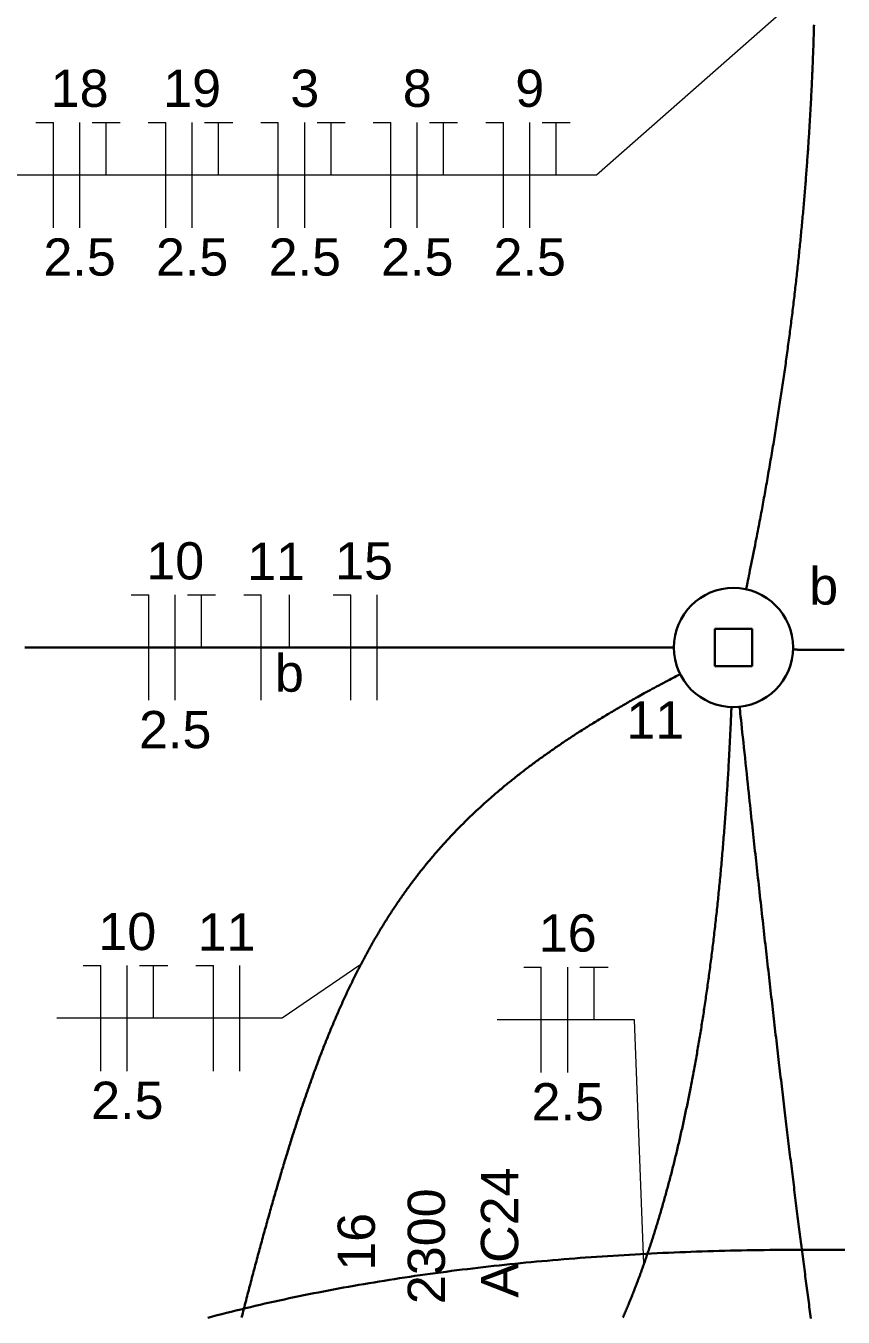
# Model space of a CAD drawing. Header units: millimetres. Extents: x 0 to 55.3, y 20.8 to 61.4.
# Drawn here: x 4.881 to 6.818, y 35.638 to 38.699 of the extents above; entities that cross this region are included whole.
import ezdxf

# ---------------------------------------------------------------- set-up
doc = ezdxf.new("R2010")
doc.units = ezdxf.units.MM
for name, color, linetype, lineweight in [('EL-Condutos', 4, 'Continuous', 30), ('EL-Fios', 2, 'Continuous', 20), ('EL-Textos_fios', 2, 'Continuous', 20), ('EL-Textos_pontos', 2, 'Continuous', 30), ('P-SIMBOL', 3, 'Continuous', 30), ('TE-Condutos', 3, 'Continuous', 30)]:
    doc.layers.add(name, color=color, linetype=linetype, lineweight=lineweight)
doc.styles.add('Arial', font='Arial')

msp = doc.modelspace()

# ---------------------------------------------------------------- linework, layer by layer
at = {"layer": 'EL-Condutos', "linetype": 'Continuous', "flags": 128}
for points in [[(6.587725, 37.363841), (6.587822, 37.364315), (6.588105, 37.365698), (6.588562, 37.367928), (6.589178, 37.370942), (6.589942, 37.37468), (6.59084, 37.37908), (6.59186, 37.38408), (6.592988, 37.389618), (6.594213, 37.395634), (6.59552, 37.402064), (6.596897, 37.408849), (6.598332, 37.415926), (6.59981, 37.423234), (6.601321, 37.43071), (6.60285, 37.438294), (6.604384, 37.445924), (6.605912, 37.453538), (6.607419, 37.461074), (6.608893, 37.468472), (6.610322, 37.475668), (6.611661, 37.482446), (6.612948, 37.48899), (6.614186, 37.495317), (6.615377, 37.501442), (6.616527, 37.507381), (6.617637, 37.51315), (6.618711, 37.518766), (6.619753, 37.524243), (6.620765, 37.529599), (6.621751, 37.534848), (6.622715, 37.540006), (6.623659, 37.54509), (6.624588, 37.550116), (6.625503, 37.555098), (6.626409, 37.560054), (6.62731, 37.564999), (6.628207, 37.569949), (6.629105, 37.574919), (6.630006, 37.579927), (6.630915, 37.584987), (6.631811, 37.589986), (6.632717, 37.595047), (6.63363, 37.600165), (6.634551, 37.605335), (6.635478, 37.610554), (6.636411, 37.615818), (6.637349, 37.621123), (6.63829, 37.626464), (6.639235, 37.631837), (6.640182, 37.637239), (6.64113, 37.642664), (6.642079, 37.64811), (6.643027, 37.653572), (6.643974, 37.659045), (6.644919, 37.664526), (6.645861, 37.670011), (6.646799, 37.675496), (6.647732, 37.680976), (6.64866, 37.686447), (6.649581, 37.691905), (6.650474, 37.697219), (6.65136, 37.702518), (6.652239, 37.707803), (6.653112, 37.713075), (6.653979, 37.718335), (6.65484, 37.723585), (6.655695, 37.728824), (6.656545, 37.734055), (6.65739, 37.739279), (6.65823, 37.744495), (6.659064, 37.749706), (6.659895, 37.754913), (6.660721, 37.760117), (6.661542, 37.765318), (6.66236, 37.770517), (6.663174, 37.775717), (6.663984, 37.780917), (6.664792, 37.78612), (6.665596, 37.791325), (6.666397, 37.796534), (6.667177, 37.801629), (6.667955, 37.806728), (6.66873, 37.811832), (6.669502, 37.81694), (6.670272, 37.822051), (6.671039, 37.827166), (6.671802, 37.832284), (6.672563, 37.837405), (6.673321, 37.842529), (6.674076, 37.847655), (6.674827, 37.852783), (6.675576, 37.857913), (6.676321, 37.863044), (6.677063, 37.868177), (6.677801, 37.87331), (6.678536, 37.878445), (6.679267, 37.883579), (6.679995, 37.888714), (6.680719, 37.893849), (6.681439, 37.898984), (6.68214, 37.904004), (6.682837, 37.909024), (6.683531, 37.914043), (6.684221, 37.919062), (6.684908, 37.924081), (6.685591, 37.929099), (6.68627, 37.934118), (6.686946, 37.939135), (6.687618, 37.944153), (6.688287, 37.949171), (6.688953, 37.954189), (6.689615, 37.959207), (6.690273, 37.964225), (6.690928, 37.969244), (6.691579, 37.974262), (6.692227, 37.979282), (6.692872, 37.984301), (6.693513, 37.989321), (6.694151, 37.994342), (6.694785, 37.999363), (6.695403, 38.004279), (6.696017, 38.009195), (6.696628, 38.014112), (6.697236, 38.01903), (6.697841, 38.023948), (6.698442, 38.028867), (6.69904, 38.033787), (6.699635, 38.038707), (6.700226, 38.043627), (6.700814, 38.048548), (6.701399, 38.05347), (6.70198, 38.058392), (6.702558, 38.063315), (6.703133, 38.068238), (6.703705, 38.073161), (6.704273, 38.078085), (6.704837, 38.083009), (6.705399, 38.087934), (6.705957, 38.092859), (6.706511, 38.097784), (6.707052, 38.102609), (6.707588, 38.107435), (6.708122, 38.112262), (6.708652, 38.117088), (6.709179, 38.121915), (6.709703, 38.126742), (6.710224, 38.13157), (6.710741, 38.136397), (6.711255, 38.141225), (6.711766, 38.146054), (6.712274, 38.150882), (6.712778, 38.155711), (6.713279, 38.160541), (6.713777, 38.16537), (6.714271, 38.1702), (6.714762, 38.17503), (6.71525, 38.179861), (6.715735, 38.184692), (6.716217, 38.189523), (6.716695, 38.194355), (6.717161, 38.199094), (6.717623, 38.203833), (6.718083, 38.208572), (6.718539, 38.213312), (6.718992, 38.218051), (6.719442, 38.222792), (6.719889, 38.227532), (6.720333, 38.232273), (6.720774, 38.237014), (6.721211, 38.241756), (6.721646, 38.246498), (6.722077, 38.25124), (6.722505, 38.255982), (6.72293, 38.260725), (6.723351, 38.265468), (6.72377, 38.270211), (6.724185, 38.274954), (6.724597, 38.279698), (6.725007, 38.284442), (6.725412, 38.289187), (6.725808, 38.293844), (6.7262, 38.298503), (6.726589, 38.303161), (6.726976, 38.307819), (6.727359, 38.312478), (6.727739, 38.317137), (6.728116, 38.321797), (6.72849, 38.326456), (6.728861, 38.331116), (6.729229, 38.335776), (6.729594, 38.340436), (6.729956, 38.345097), (6.730315, 38.349757), (6.73067, 38.354418), (6.731023, 38.35908), (6.731373, 38.363741), (6.731719, 38.368403), (6.732063, 38.373065), (6.732403, 38.377727), (6.732741, 38.382389), (6.73307, 38.386971), (6.733395, 38.391554), (6.733718, 38.396136), (6.734038, 38.400719), (6.734355, 38.405302), (6.734669, 38.409886), (6.73498, 38.414469), (6.735288, 38.419053), (6.735593, 38.423637), (6.735896, 38.428221), (6.736195, 38.432805), (6.736491, 38.43739), (6.736785, 38.441974), (6.737075, 38.446559), (6.737363, 38.451144), (6.737648, 38.45573), (6.737929, 38.460315), (6.738208, 38.464901), (6.738484, 38.469486), (6.738757, 38.474072), (6.739023, 38.478584), (6.739286, 38.483097), (6.739546, 38.487609), (6.739803, 38.492122), (6.740058, 38.496635), (6.740309, 38.501148), (6.740558, 38.505661), (6.740804, 38.510175), (6.741048, 38.514688), (6.741288, 38.519202), (6.741526, 38.523716), (6.74176, 38.52823), (6.741992, 38.532744), (6.742222, 38.537258), (6.742448, 38.541772), (6.742672, 38.546287), (6.742893, 38.550801), (6.743111, 38.555316), (6.743326, 38.559831), (6.743538, 38.564346), (6.743745, 38.568794), (6.743949, 38.573242), (6.74415, 38.57769), (6.744348, 38.582138), (6.744544, 38.586586), (6.744737, 38.591034), (6.744928, 38.595482), (6.745116, 38.599931), (6.745301, 38.60438), (6.745483, 38.608828), (6.745663, 38.613277), (6.74584, 38.617726), (6.746014, 38.622175), (6.746186, 38.626624), (6.746355, 38.631073), (6.746522, 38.635523), (6.746685, 38.639972), (6.746847, 38.644422), (6.747005, 38.648871), (6.747161, 38.653321), (6.747312, 38.65771), (6.747461, 38.662098), (6.747607, 38.666487), (6.74775, 38.670876), (6.747891, 38.675265), (6.748029, 38.679654), (6.748165, 38.684043), (6.748299, 38.688432), (6.748429, 38.692821), (6.748558, 38.69721), (6.748683, 38.7016)], [(6.416251, 37.225499), (6.415743, 37.225499), (6.414262, 37.225499), (6.411874, 37.225499), (6.408647, 37.225499), (6.404645, 37.225499), (6.399937, 37.225499), (6.394587, 37.225499), (6.388662, 37.225499), (6.382229, 37.225499), (6.375353, 37.225499), (6.368102, 37.225499), (6.36054, 37.225499), (6.352736, 37.225499), (6.344754, 37.225499), (6.336661, 37.225499), (6.328524, 37.225499), (6.320408, 37.225499), (6.312381, 37.225499), (6.304507, 37.225499), (6.296855, 37.225499), (6.289907, 37.225499), (6.283196, 37.225499), (6.276707, 37.225499), (6.270424, 37.225499), (6.264329, 37.225499), (6.258407, 37.225499), (6.252641, 37.225499), (6.247016, 37.225499), (6.241515, 37.225499), (6.236122, 37.225499), (6.230821, 37.225499), (6.225596, 37.225499), (6.22043, 37.225499), (6.215307, 37.225499), (6.210212, 37.225499), (6.205127, 37.225499), (6.200037, 37.225499), (6.194926, 37.225499), (6.189776, 37.225499), (6.184574, 37.225499), (6.179616, 37.225499), (6.1746, 37.225499), (6.169531, 37.225499), (6.164411, 37.225499), (6.159245, 37.225499), (6.154036, 37.225499), (6.14879, 37.225499), (6.143509, 37.225499), (6.138197, 37.225499), (6.132859, 37.225499), (6.127499, 37.225499), (6.12212, 37.225499), (6.116727, 37.225499), (6.111323, 37.225499), (6.105913, 37.225499), (6.1005, 37.225499), (6.095088, 37.225499), (6.089681, 37.225499), (6.084284, 37.225499), (6.078899, 37.225499), (6.073841, 37.225499), (6.068796, 37.225499), (6.063765, 37.225499), (6.058746, 37.225499), (6.053738, 37.225499), (6.048741, 37.225499), (6.043753, 37.225499), (6.038774, 37.225499), (6.033802, 37.225499), (6.028836, 37.225499), (6.023876, 37.225499), (6.018921, 37.225499), (6.013969, 37.225499), (6.009019, 37.225499), (6.004072, 37.225499), (5.999125, 37.225499), (5.994177, 37.225499), (5.989229, 37.225499), (5.984278, 37.225499), (5.979324, 37.225499), (5.974644, 37.225499), (5.969961, 37.225499), (5.965274, 37.225499), (5.960585, 37.225499), (5.955893, 37.225499), (5.951198, 37.225499), (5.946501, 37.225499), (5.941802, 37.225499), (5.937101, 37.225499), (5.932399, 37.225499), (5.927695, 37.225499), (5.92299, 37.225499), (5.918284, 37.225499), (5.913577, 37.225499), (5.908871, 37.225499), (5.904164, 37.225499), (5.899457, 37.225499), (5.89475, 37.225499), (5.890044, 37.225499), (5.885338, 37.225499), (5.880888, 37.225499), (5.876439, 37.225499), (5.871991, 37.225499), (5.867543, 37.225499), (5.863097, 37.225499), (5.85865, 37.225499), (5.854205, 37.225499), (5.849759, 37.225499), (5.845315, 37.225499), (5.84087, 37.225499), (5.836426, 37.225499), (5.831983, 37.225499), (5.827539, 37.225499), (5.823096, 37.225499), (5.818652, 37.225499), (5.814209, 37.225499), (5.809766, 37.225499), (5.805323, 37.225499), (5.800879, 37.225499), (5.796436, 37.225499), (5.79222, 37.225499), (5.788005, 37.225499), (5.783789, 37.225499), (5.779573, 37.225499), (5.775357, 37.225499), (5.771141, 37.225499), (5.766925, 37.225499), (5.762708, 37.225499), (5.758492, 37.225499), (5.754275, 37.225499), (5.750059, 37.225499), (5.745842, 37.225499), (5.741625, 37.225499), (5.737408, 37.225499), (5.733191, 37.225499), (5.728974, 37.225499), (5.724757, 37.225499), (5.72054, 37.225499), (5.716324, 37.225499), (5.712107, 37.225499), (5.708093, 37.225499), (5.70408, 37.225499), (5.700067, 37.225499), (5.696053, 37.225499), (5.69204, 37.225499), (5.688027, 37.225499), (5.684014, 37.225499), (5.68, 37.225499), (5.675987, 37.225499), (5.671974, 37.225499), (5.667961, 37.225499), (5.663948, 37.225499), (5.659935, 37.225499), (5.655922, 37.225499), (5.651909, 37.225499), (5.647896, 37.225499), (5.643883, 37.225499), (5.63987, 37.225499), (5.635857, 37.225499), (5.631844, 37.225499), (5.628008, 37.225499), (5.624173, 37.225499), (5.620338, 37.225499), (5.616503, 37.225499), (5.612668, 37.225499), (5.608832, 37.225499), (5.604997, 37.225499), (5.601162, 37.225499), (5.597326, 37.225499), (5.593491, 37.225499), (5.589656, 37.225499), (5.585821, 37.225499), (5.581985, 37.225499), (5.57815, 37.225499), (5.574315, 37.225499), (5.570479, 37.225499), (5.566644, 37.225499), (5.562809, 37.225499), (5.558974, 37.225499), (5.555138, 37.225499), (5.551455, 37.225499), (5.547773, 37.225499), (5.54409, 37.225499), (5.540407, 37.225499), (5.536724, 37.225499), (5.533041, 37.225499), (5.529359, 37.225499), (5.525676, 37.225499), (5.521993, 37.225499), (5.51831, 37.225499), (5.514627, 37.225499), (5.510945, 37.225499), (5.507262, 37.225499), (5.503579, 37.225499), (5.499896, 37.225499), (5.496213, 37.225499), (5.492531, 37.225499), (5.488848, 37.225499), (5.485165, 37.225499), (5.481482, 37.225499), (5.477926, 37.225499), (5.474371, 37.225499), (5.470815, 37.225499), (5.467259, 37.225499), (5.463703, 37.225499), (5.460148, 37.225499), (5.456592, 37.225499), (5.453036, 37.225499), (5.44948, 37.225499), (5.445925, 37.225499), (5.442369, 37.225499), (5.438813, 37.225499), (5.435257, 37.225499), (5.431702, 37.225499), (5.428146, 37.225499), (5.42459, 37.225499), (5.421034, 37.225499), (5.417479, 37.225499), (5.413923, 37.225499), (5.410367, 37.225499), (5.406913, 37.225499), (5.403459, 37.225499), (5.400005, 37.225499), (5.396551, 37.225499), (5.393097, 37.225499), (5.389643, 37.225499), (5.386189, 37.225499), (5.382734, 37.225499), (5.37928, 37.225499), (5.375826, 37.225499), (5.372372, 37.225499), (5.368918, 37.225499), (5.365464, 37.225499), (5.36201, 37.225499), (5.358556, 37.225499), (5.355102, 37.225499), (5.351648, 37.225499), (5.348193, 37.225499), (5.344739, 37.225499), (5.341285, 37.225499), (5.337907, 37.225499), (5.33453, 37.225499), (5.331152, 37.225499), (5.327774, 37.225499), (5.324396, 37.225499), (5.321018, 37.225499), (5.31764, 37.225499), (5.314262, 37.225499), (5.310885, 37.225499), (5.307507, 37.225499), (5.304129, 37.225499), (5.300751, 37.225499), (5.297373, 37.225499), (5.293995, 37.225499), (5.290617, 37.225499), (5.28724, 37.225499), (5.283862, 37.225499), (5.280484, 37.225499), (5.277106, 37.225499), (5.273728, 37.225499), (5.270401, 37.225499), (5.267074, 37.225499), (5.263747, 37.225499), (5.26042, 37.225499), (5.257093, 37.225499), (5.253766, 37.225499), (5.250439, 37.225499), (5.247112, 37.225499), (5.243785, 37.225499), (5.240458, 37.225499), (5.237131, 37.225499), (5.233804, 37.225499), (5.230477, 37.225499), (5.22715, 37.225499), (5.223823, 37.225499), (5.220495, 37.225499), (5.217168, 37.225499), (5.213841, 37.225499), (5.210514, 37.225499), (5.207187, 37.225499), (5.203886, 37.225499), (5.200584, 37.225499), (5.197282, 37.225499), (5.193981, 37.225499), (5.190679, 37.225499), (5.187378, 37.225499), (5.184076, 37.225499), (5.180774, 37.225499), (5.177473, 37.225499), (5.174171, 37.225499), (5.17087, 37.225499), (5.167568, 37.225499), (5.164266, 37.225499), (5.160965, 37.225499), (5.157663, 37.225499), (5.154361, 37.225499), (5.15106, 37.225499), (5.147758, 37.225499), (5.144457, 37.225499), (5.141155, 37.225499), (5.137853, 37.225499), (5.134552, 37.225499), (5.13125, 37.225499), (5.127948, 37.225499), (5.124647, 37.225499), (5.121345, 37.225499), (5.118044, 37.225499), (5.114742, 37.225499), (5.11144, 37.225499), (5.108139, 37.225499), (5.104837, 37.225499), (5.101535, 37.225499), (5.098234, 37.225499), (5.094932, 37.225499), (5.091631, 37.225499), (5.088329, 37.225499), (5.085027, 37.225499), (5.081726, 37.225499), (5.078424, 37.225499), (5.075123, 37.225499), (5.071796, 37.225499), (5.068469, 37.225499), (5.065141, 37.225499), (5.061814, 37.225499), (5.058487, 37.225499), (5.05516, 37.225499), (5.051833, 37.225499), (5.048506, 37.225499), (5.045179, 37.225499), (5.041852, 37.225499), (5.038525, 37.225499), (5.035198, 37.225499), (5.031871, 37.225499), (5.028544, 37.225499), (5.025217, 37.225499), (5.02189, 37.225499), (5.018563, 37.225499), (5.015236, 37.225499), (5.011909, 37.225499), (5.008582, 37.225499), (5.005204, 37.225499), (5.001826, 37.225499), (4.998449, 37.225499), (4.995071, 37.225499), (4.991693, 37.225499), (4.988315, 37.225499), (4.984937, 37.225499), (4.981559, 37.225499), (4.978181, 37.225499), (4.974804, 37.225499), (4.971426, 37.225499), (4.968048, 37.225499), (4.96467, 37.225499), (4.961292, 37.225499), (4.957914, 37.225499), (4.954537, 37.225499), (4.951159, 37.225499), (4.947781, 37.225499), (4.944403, 37.225499), (4.941025, 37.225499), (4.937571, 37.225499), (4.934117, 37.225499), (4.930663, 37.225499), (4.927209, 37.225499), (4.923755, 37.225499), (4.920301, 37.225499), (4.916847, 37.225499), (4.913393, 37.225499), (4.909939, 37.225499), (4.906484, 37.225499), (4.90303, 37.225499), (4.899576, 37.225499), (4.896122, 37.225499), (4.892668, 37.225499), (4.889214, 37.225499), (4.88576, 37.225499), (4.882306, 37.225499), (4.878852, 37.225499)], [(6.820417, 37.220136), (6.817667, 37.220096), (6.814946, 37.220057), (6.812244, 37.220021), (6.809553, 37.219986), (6.806865, 37.219955), (6.80417, 37.219926), (6.80146, 37.219899), (6.798726, 37.219876), (6.795961, 37.219856), (6.793154, 37.219839), (6.790298, 37.219825), (6.787384, 37.219815), (6.784402, 37.219809), (6.781345, 37.219807), (6.778204, 37.219808), (6.774971, 37.219814), (6.771635, 37.219824), (6.76819, 37.219839), (6.764625, 37.219858), (6.760934, 37.219882), (6.756986, 37.219912), (6.752928, 37.219947), (6.748792, 37.219985), (6.744613, 37.220027), (6.740425, 37.220072), (6.736261, 37.220118), (6.732155, 37.220166), (6.728142, 37.220214), (6.724255, 37.220262), (6.720528, 37.22031), (6.716995, 37.220356), (6.71369, 37.2204), (6.710646, 37.220441), (6.707899, 37.220479), (6.705481, 37.220513), (6.703427, 37.220543), (6.70177, 37.220567), (6.700545, 37.220585), (6.699784, 37.220596), (6.699523, 37.2206)], [(6.432394, 37.162992), (6.432065, 37.162819), (6.431107, 37.162314), (6.429564, 37.161501), (6.427478, 37.160401), (6.424892, 37.159036), (6.421849, 37.157429), (6.418393, 37.155602), (6.414565, 37.153576), (6.410409, 37.151375), (6.405969, 37.149021), (6.401286, 37.146535), (6.396405, 37.14394), (6.391367, 37.141259), (6.386216, 37.138512), (6.380995, 37.135724), (6.375747, 37.132915), (6.370514, 37.130108), (6.365341, 37.127326), (6.360269, 37.124589), (6.355342, 37.121922), (6.350815, 37.119462), (6.346448, 37.117079), (6.34223, 37.114767), (6.33815, 37.11252), (6.334198, 37.110334), (6.330362, 37.108203), (6.326633, 37.10612), (6.323, 37.104081), (6.319451, 37.102079), (6.315977, 37.10011), (6.312566, 37.098168), (6.309208, 37.096246), (6.305893, 37.09434), (6.302609, 37.092444), (6.299347, 37.090553), (6.296095, 37.08866), (6.292842, 37.08676), (6.289579, 37.084848), (6.286294, 37.082918), (6.282976, 37.080964), (6.279773, 37.079074), (6.276533, 37.077158), (6.273259, 37.075219), (6.269955, 37.073257), (6.266622, 37.071274), (6.263264, 37.069271), (6.259882, 37.06725), (6.256481, 37.065211), (6.253062, 37.063157), (6.249629, 37.061088), (6.246183, 37.059006), (6.242728, 37.056913), (6.239266, 37.054809), (6.235801, 37.052696), (6.232334, 37.050575), (6.228868, 37.048448), (6.225407, 37.046316), (6.221953, 37.04418), (6.218508, 37.042042), (6.215075, 37.039903), (6.211804, 37.037856), (6.208547, 37.035809), (6.205301, 37.033762), (6.202067, 37.031714), (6.198845, 37.029665), (6.195633, 37.027614), (6.192431, 37.025561), (6.189238, 37.023506), (6.186054, 37.021448), (6.182878, 37.019387), (6.179709, 37.017323), (6.176547, 37.015254), (6.173391, 37.013182), (6.17024, 37.011104), (6.167095, 37.009022), (6.163953, 37.006934), (6.160816, 37.004841), (6.157681, 37.002741), (6.154548, 37.000635), (6.151417, 36.998522), (6.148412, 36.996486), (6.145409, 36.994444), (6.142407, 36.992395), (6.139406, 36.99034), (6.136407, 36.988278), (6.13341, 36.986209), (6.130416, 36.984135), (6.127423, 36.982053), (6.124434, 36.979966), (6.121447, 36.977872), (6.118463, 36.975773), (6.115483, 36.973667), (6.112506, 36.971555), (6.109532, 36.969437), (6.106562, 36.967313), (6.103597, 36.965183), (6.100636, 36.963047), (6.097679, 36.960906), (6.094727, 36.958758), (6.091779, 36.956605), (6.088943, 36.954525), (6.086111, 36.952439), (6.083284, 36.950347), (6.080462, 36.948251), (6.077644, 36.946148), (6.074831, 36.944041), (6.072023, 36.941928), (6.069219, 36.939809), (6.06642, 36.937685), (6.063626, 36.935555), (6.060836, 36.93342), (6.058052, 36.931279), (6.055271, 36.929132), (6.052496, 36.926979), (6.049725, 36.92482), (6.046959, 36.922656), (6.044197, 36.920485), (6.04144, 36.918309), (6.038688, 36.916126), (6.03594, 36.913938), (6.033283, 36.911811), (6.03063, 36.909679), (6.027981, 36.907542), (6.025337, 36.905398), (6.022697, 36.903249), (6.020062, 36.901093), (6.017431, 36.898932), (6.014806, 36.896765), (6.012185, 36.894593), (6.009568, 36.892414), (6.006957, 36.890229), (6.00435, 36.888039), (6.001748, 36.885843), (5.999152, 36.883641), (5.99656, 36.881432), (5.993973, 36.879218), (5.991392, 36.876998), (5.988815, 36.874772), (5.986244, 36.872541), (5.983678, 36.870303), (5.981183, 36.868116), (5.978693, 36.865924), (5.976208, 36.863727), (5.973728, 36.861523), (5.971253, 36.859314), (5.968784, 36.8571), (5.966319, 36.854879), (5.96386, 36.852653), (5.961406, 36.850421), (5.958958, 36.848183), (5.956515, 36.845939), (5.954077, 36.84369), (5.951644, 36.841434), (5.949217, 36.839173), (5.946796, 36.836907), (5.944379, 36.834634), (5.941969, 36.832355), (5.939564, 36.830071), (5.937164, 36.827781), (5.93477, 36.825485), (5.932428, 36.823227), (5.930091, 36.820965), (5.92776, 36.818696), (5.925435, 36.816422), (5.923115, 36.814142), (5.9208, 36.811857), (5.918491, 36.809565), (5.916188, 36.807269), (5.91389, 36.804966), (5.911598, 36.802658), (5.909312, 36.800345), (5.907031, 36.798025), (5.904756, 36.7957), (5.902487, 36.79337), (5.900223, 36.791033), (5.897966, 36.788692), (5.895714, 36.786344), (5.893469, 36.783991), (5.891229, 36.781632), (5.888995, 36.779268), (5.886795, 36.776928), (5.884601, 36.774582), (5.882413, 36.772231), (5.88023, 36.769875), (5.878054, 36.767513), (5.875884, 36.765145), (5.873719, 36.762772), (5.871561, 36.760394), (5.869408, 36.758011), (5.867261, 36.755622), (5.865121, 36.753227), (5.862986, 36.750827), (5.860858, 36.748422), (5.858736, 36.746012), (5.856619, 36.743596), (5.854509, 36.741174), (5.852405, 36.738748), (5.850307, 36.736316), (5.848216, 36.733879), (5.84613, 36.731436), (5.844062, 36.729002), (5.842, 36.726562), (5.839945, 36.724117), (5.837895, 36.721667), (5.835852, 36.719212), (5.833815, 36.716751), (5.831784, 36.714286), (5.82976, 36.711815), (5.827741, 36.709339), (5.825729, 36.706858), (5.823723, 36.704372), (5.821724, 36.701881), (5.81973, 36.699385), (5.817743, 36.696884), (5.815763, 36.694378), (5.813788, 36.691867), (5.81182, 36.689351), (5.809859, 36.68683), (5.807903, 36.684305), (5.805954, 36.681774), (5.804008, 36.679234), (5.802068, 36.676688), (5.800134, 36.674138), (5.798207, 36.671583), (5.796287, 36.669023), (5.794372, 36.666459), (5.792464, 36.663889), (5.790563, 36.661315), (5.788668, 36.658737), (5.786779, 36.656153), (5.784897, 36.653565), (5.783021, 36.650972), (5.781152, 36.648375), (5.779289, 36.645773), (5.777432, 36.643166), (5.775582, 36.640555), (5.773738, 36.637939), (5.7719, 36.635319), (5.770069, 36.632694), (5.768245, 36.630065), (5.76641, 36.627408), (5.764582, 36.624746), (5.76276, 36.622079), (5.760945, 36.619408), (5.759136, 36.616733), (5.757334, 36.614053), (5.755539, 36.611369), (5.753749, 36.608681), (5.751967, 36.605988), (5.75019, 36.603291), (5.74842, 36.60059), (5.746657, 36.597885), (5.7449, 36.595175), (5.743149, 36.592462), (5.741405, 36.589744), (5.739667, 36.587022), (5.737936, 36.584296), (5.736211, 36.581566), (5.734492, 36.578832), (5.73278, 36.576094), (5.731047, 36.573309), (5.72932, 36.570519), (5.7276, 36.567725), (5.725887, 36.564927), (5.724179, 36.562125), (5.722479, 36.55932), (5.720785, 36.55651), (5.719097, 36.553697), (5.717416, 36.55088), (5.715741, 36.548058), (5.714072, 36.545234), (5.71241, 36.542405), (5.710754, 36.539573), (5.709104, 36.536737), (5.707461, 36.533897), (5.705824, 36.531054), (5.704193, 36.528207), (5.702568, 36.525357), (5.70095, 36.522503), (5.699338, 36.519645), (5.697696, 36.51672), (5.696061, 36.513792), (5.694432, 36.51086), (5.69281, 36.507925), (5.691194, 36.504986), (5.689584, 36.502043), (5.68798, 36.499097), (5.686383, 36.496148), (5.684792, 36.493195), (5.683207, 36.490239), (5.681629, 36.48728), (5.680057, 36.484318), (5.67849, 36.481352), (5.67693, 36.478383), (5.675376, 36.47541), (5.673828, 36.472435), (5.672286, 36.469456), (5.67075, 36.466475), (5.669221, 36.46349), (5.667697, 36.460502), (5.666136, 36.457428), (5.664582, 36.45435), (5.663034, 36.451269), (5.661492, 36.448185), (5.659956, 36.445099), (5.658427, 36.442009), (5.656903, 36.438916), (5.655386, 36.43582), (5.653874, 36.432721), (5.652369, 36.429619), (5.650869, 36.426515), (5.649375, 36.423407), (5.647887, 36.420297), (5.646405, 36.417184), (5.644929, 36.414068), (5.643459, 36.41095), (5.641994, 36.407829), (5.640535, 36.404705), (5.639082, 36.401578), (5.637634, 36.398449), (5.636144, 36.395215), (5.634661, 36.391977), (5.633183, 36.388737), (5.631711, 36.385494), (5.630245, 36.382249), (5.628785, 36.379001), (5.627331, 36.37575), (5.625882, 36.372497), (5.624439, 36.369241), (5.623001, 36.365983), (5.621569, 36.362722), (5.620143, 36.359459), (5.618722, 36.356194), (5.617307, 36.352926), (5.615897, 36.349656), (5.614493, 36.346383), (5.613093, 36.343109), (5.6117, 36.339832), (5.610311, 36.336552), (5.608928, 36.333271), (5.607499, 36.329865), (5.606075, 36.326458), (5.604657, 36.323047), (5.603245, 36.319635), (5.601838, 36.316221), (5.600436, 36.312804), (5.59904, 36.309385), (5.597649, 36.305964), (5.596263, 36.30254), (5.594883, 36.299115), (5.593507, 36.295688), (5.592137, 36.292258), (5.590772, 36.288826), (5.589412, 36.285393), (5.588057, 36.281957), (5.586707, 36.27852), (5.585362, 36.27508), (5.584022, 36.271639), (5.582687, 36.268196), (5.581356, 36.264751), (5.579977, 36.261164), (5.578603, 36.257576), (5.577234, 36.253985), (5.57587, 36.250393), (5.574511, 36.246798), (5.573157, 36.243202), (5.571808, 36.239604), (5.570464, 36.236005), (5.569124, 36.232403), (5.56779, 36.2288), (5.56646, 36.225194), (5.565135, 36.221588), (5.563814, 36.217979), (5.562499, 36.214369), (5.561187, 36.210757), (5.55988, 36.207143), (5.558578, 36.203528), (5.55728, 36.199911), (5.555987, 36.196293), (5.554698, 36.192673), (5.553358, 36.188895), (5.552022, 36.185115), (5.550691, 36.181334), (5.549365, 36.177551), (5.548043, 36.173766), (5.546726, 36.16998), (5.545413, 36.166193), (5.544104, 36.162404), (5.5428, 36.158613), (5.5415, 36.154821), (5.540205, 36.151027), (5.538913, 36.147232), (5.537626, 36.143436), (5.536343, 36.139638), (5.535064, 36.135839), (5.53379, 36.132038), (5.532519, 36.128236), (5.531252, 36.124433), (5.529989, 36.120628), (5.52873, 36.116822), (5.527418, 36.112842), (5.52611, 36.108861), (5.524806, 36.104878), (5.523506, 36.100894), (5.522211, 36.096909), (5.520919, 36.092922), (5.519631, 36.088934), (5.518347, 36.084945), (5.517067, 36.080955), (5.515791, 36.076963), (5.514519, 36.07297), (5.51325, 36.068976), (5.511985, 36.064981), (5.510724, 36.060984), (5.509466, 36.056987), (5.508212, 36.052988), (5.506962, 36.048988), (5.505715, 36.044987), (5.504471, 36.040985), (5.503231, 36.036982), (5.501936, 36.03279), (5.500644, 36.028596), (5.499357, 36.024402), (5.498072, 36.020206), (5.496792, 36.016009), (5.495515, 36.011811), (5.494241, 36.007612), (5.492971, 36.003412), (5.491704, 35.999211), (5.49044, 35.995009), (5.48918, 35.990806), (5.487923, 35.986602), (5.486669, 35.982397), (5.485418, 35.978191), (5.484171, 35.973985), (5.482926, 35.969777), (5.481685, 35.965568), (5.480446, 35.961359), (5.479211, 35.957149), (5.477978, 35.952938), (5.476689, 35.948522), (5.475403, 35.944106), (5.474121, 35.939689), (5.472841, 35.935271), (5.471565, 35.930852), (5.470291, 35.926433), (5.46902, 35.922012), (5.467752, 35.917591), (5.466487, 35.913169), (5.465225, 35.908746), (5.463966, 35.904322), (5.462709, 35.899897), (5.461455, 35.895472), (5.460204, 35.891046), (5.458956, 35.886619), (5.457709, 35.882191), (5.456466, 35.877762), (5.455225, 35.873333), (5.453987, 35.868903), (5.45275, 35.864472), (5.451456, 35.859823), (5.450165, 35.855173), (5.448876, 35.850522), (5.447589, 35.84587), (5.446305, 35.841218), (5.445024, 35.836565), (5.443745, 35.831912), (5.442468, 35.827258), (5.441194, 35.822603), (5.439922, 35.817948), (5.438652, 35.813292), (5.437385, 35.808635), (5.43612, 35.803979), (5.434857, 35.799321), (5.433597, 35.794664), (5.432338, 35.790006), (5.431082, 35.785347), (5.429828, 35.780688), (5.428576, 35.776029), (5.427325, 35.77137), (5.426015, 35.766479), (5.424708, 35.761587), (5.423402, 35.756695), (5.422098, 35.751803), (5.420797, 35.74691), (5.419497, 35.742016), (5.418199, 35.737122), (5.416903, 35.732227), (5.415609, 35.727332), (5.414317, 35.722435), (5.413026, 35.717538), (5.411738, 35.71264), (5.41045, 35.707741), (5.409165, 35.702841), (5.407881, 35.697939), (5.406598, 35.693037), (5.405317, 35.688134), (5.404037, 35.683229), (5.402758, 35.678323), (5.401481, 35.673415), (5.400142, 35.668261), (5.398803, 35.663105), (5.397466, 35.657948), (5.396131, 35.652791), (5.394797, 35.647633), (5.393465, 35.642474), (5.392134, 35.637316)], [(6.55299, 37.083432), (6.552968, 37.082938), (6.552903, 37.081501), (6.552799, 37.079183), (6.552656, 37.07605), (6.552479, 37.072165), (6.55227, 37.067593), (6.552032, 37.062397), (6.551766, 37.056643), (6.551476, 37.050393), (6.551165, 37.043713), (6.550834, 37.036667), (6.550487, 37.029318), (6.550126, 37.021731), (6.549754, 37.01397), (6.549374, 37.006099), (6.548987, 36.998182), (6.548597, 36.990285), (6.548207, 36.982469), (6.547818, 36.974801), (6.547434, 36.967344), (6.547069, 36.960397), (6.546711, 36.95369), (6.546357, 36.947207), (6.546009, 36.940931), (6.545664, 36.934846), (6.545322, 36.928936), (6.544983, 36.923185), (6.544646, 36.917576), (6.54431, 36.912092), (6.543974, 36.906719), (6.543638, 36.901438), (6.543302, 36.896235), (6.542963, 36.891092), (6.542623, 36.885994), (6.542279, 36.880924), (6.541932, 36.875866), (6.541581, 36.870804), (6.541224, 36.865721), (6.540862, 36.8606), (6.540493, 36.855427), (6.540131, 36.850376), (6.539763, 36.845265), (6.539388, 36.840098), (6.539007, 36.834878), (6.538621, 36.82961), (6.538228, 36.824298), (6.53783, 36.818946), (6.537426, 36.813559), (6.537017, 36.80814), (6.536603, 36.802693), (6.536184, 36.797224), (6.53576, 36.791735), (6.535331, 36.786231), (6.534898, 36.780716), (6.53446, 36.775194), (6.534018, 36.76967), (6.533571, 36.764148), (6.533121, 36.758631), (6.532667, 36.753124), (6.532209, 36.74763), (6.531765, 36.742354), (6.531317, 36.737093), (6.530866, 36.731847), (6.530412, 36.726615), (6.529954, 36.721395), (6.529492, 36.716187), (6.529027, 36.710989), (6.528558, 36.705801), (6.528086, 36.700621), (6.527609, 36.695449), (6.527129, 36.690283), (6.526645, 36.685123), (6.526157, 36.679966), (6.525665, 36.674813), (6.525168, 36.669662), (6.524668, 36.664512), (6.524163, 36.659363), (6.523654, 36.654212), (6.523141, 36.649059), (6.522623, 36.643904), (6.522121, 36.638936), (6.521614, 36.633965), (6.521103, 36.628991), (6.520588, 36.624014), (6.520069, 36.619034), (6.519545, 36.614052), (6.519018, 36.609067), (6.518486, 36.604081), (6.51795, 36.599093), (6.51741, 36.594104), (6.516866, 36.589114), (6.516317, 36.584122), (6.515764, 36.579131), (6.515207, 36.574139), (6.514646, 36.569147), (6.514081, 36.564156), (6.513511, 36.559165), (6.512937, 36.554174), (6.512359, 36.549185), (6.511777, 36.544198), (6.511212, 36.5394), (6.510644, 36.534605), (6.510071, 36.52981), (6.509495, 36.525017), (6.508915, 36.520226), (6.50833, 36.515435), (6.507742, 36.510646), (6.507149, 36.505858), (6.506552, 36.50107), (6.505951, 36.496284), (6.505346, 36.491499), (6.504737, 36.486714), (6.504123, 36.481931), (6.503506, 36.477148), (6.502884, 36.472365), (6.502258, 36.467584), (6.501627, 36.462802), (6.500992, 36.458022), (6.500353, 36.453241), (6.49971, 36.448462), (6.499087, 36.443867), (6.49846, 36.439272), (6.497829, 36.434677), (6.497195, 36.430083), (6.496555, 36.42549), (6.495912, 36.420897), (6.495265, 36.416304), (6.494613, 36.411711), (6.493958, 36.407119), (6.493298, 36.402528), (6.492634, 36.397937), (6.491965, 36.393347), (6.491293, 36.388757), (6.490616, 36.384167), (6.489935, 36.379579), (6.489249, 36.374991), (6.48856, 36.370403), (6.487866, 36.365817), (6.487167, 36.361231), (6.486464, 36.356645), (6.485785, 36.352241), (6.485101, 36.347838), (6.484414, 36.343435), (6.483722, 36.339033), (6.483027, 36.334632), (6.482327, 36.330232), (6.481623, 36.325832), (6.480914, 36.321433), (6.480202, 36.317034), (6.479485, 36.312636), (6.478764, 36.308239), (6.478039, 36.303843), (6.477309, 36.299448), (6.476576, 36.295053), (6.475837, 36.290659), (6.475095, 36.286265), (6.474348, 36.281873), (6.473597, 36.277481), (6.472841, 36.27309), (6.472081, 36.268699), (6.471347, 36.264486), (6.470609, 36.260273), (6.469867, 36.256061), (6.469121, 36.25185), (6.468371, 36.247639), (6.467616, 36.243429), (6.466857, 36.23922), (6.466094, 36.235012), (6.465327, 36.230804), (6.464555, 36.226597), (6.46378, 36.222391), (6.463, 36.218186), (6.462215, 36.213981), (6.461426, 36.209778), (6.460633, 36.205575), (6.459836, 36.201373), (6.459034, 36.197172), (6.458227, 36.192971), (6.457416, 36.188772), (6.456601, 36.184573), (6.455815, 36.180547), (6.455024, 36.176522), (6.45423, 36.172497), (6.453431, 36.168474), (6.452628, 36.164451), (6.451821, 36.160429), (6.45101, 36.156408), (6.450194, 36.152388), (6.449374, 36.148369), (6.44855, 36.14435), (6.447721, 36.140333), (6.446888, 36.136316), (6.446051, 36.1323), (6.445209, 36.128286), (6.444363, 36.124272), (6.443512, 36.120259), (6.442657, 36.116247), (6.441798, 36.112236), (6.440934, 36.108226), (6.440065, 36.104217), (6.439229, 36.100376), (6.438388, 36.096535), (6.437543, 36.092696), (6.436694, 36.088858), (6.43584, 36.085021), (6.434983, 36.081184), (6.434121, 36.077349), (6.433254, 36.073514), (6.432384, 36.069681), (6.431509, 36.065848), (6.43063, 36.062017), (6.429746, 36.058186), (6.428858, 36.054357), (6.427965, 36.050528), (6.427068, 36.046701), (6.426166, 36.042875), (6.42526, 36.039049), (6.42435, 36.035225), (6.423435, 36.031402), (6.422515, 36.02758), (6.42163, 36.023921), (6.420741, 36.020264), (6.419848, 36.016607), (6.41895, 36.012951), (6.418048, 36.009297), (6.417142, 36.005643), (6.416232, 36.001991), (6.415317, 35.99834), (6.414398, 35.99469), (6.413474, 35.99104), (6.412546, 35.987392), (6.411614, 35.983746), (6.410677, 35.9801), (6.409735, 35.976455), (6.408789, 35.972812), (6.407839, 35.96917), (6.406884, 35.965529), (6.405925, 35.961889), (6.40496, 35.95825), (6.403992, 35.954613), (6.403061, 35.951134), (6.402125, 35.947656), (6.401186, 35.94418), (6.400242, 35.940704), (6.399293, 35.93723), (6.398341, 35.933757), (6.397384, 35.930285), (6.396422, 35.926814), (6.395457, 35.923345), (6.394486, 35.919877), (6.393512, 35.91641), (6.392533, 35.912944), (6.391549, 35.90948), (6.390561, 35.906017), (6.389568, 35.902555), (6.388571, 35.899094), (6.387569, 35.895635), (6.386563, 35.892177), (6.385552, 35.888721), (6.384536, 35.885265), (6.383561, 35.881964), (6.382581, 35.878663), (6.381597, 35.875364), (6.380609, 35.872066), (6.379616, 35.86877), (6.378619, 35.865474), (6.377618, 35.862181), (6.376612, 35.858888), (6.375601, 35.855597), (6.374587, 35.852307), (6.373568, 35.849019), (6.372544, 35.845732), (6.371515, 35.842446), (6.370483, 35.839162), (6.369445, 35.835879), (6.368403, 35.832598), (6.367357, 35.829318), (6.366305, 35.82604), (6.365249, 35.822763), (6.364189, 35.819487), (6.363171, 35.81636), (6.362149, 35.813235), (6.361123, 35.81011), (6.360093, 35.806987), (6.359058, 35.803866), (6.358018, 35.800746), (6.356975, 35.797628), (6.355926, 35.794511), (6.354874, 35.791395), (6.353816, 35.788281), (6.352755, 35.785169), (6.351688, 35.782058), (6.350617, 35.778949), (6.349542, 35.775841), (6.348462, 35.772735), (6.347377, 35.76963), (6.346288, 35.766527), (6.345194, 35.763426), (6.344095, 35.760327), (6.342991, 35.757229), (6.341934, 35.754274), (6.340872, 35.75132), (6.339805, 35.748368), (6.338734, 35.745417), (6.337659, 35.742469), (6.33658, 35.739521), (6.335495, 35.736576), (6.334407, 35.733632), (6.333314, 35.730689), (6.332216, 35.727749), (6.331114, 35.72481), (6.330007, 35.721873), (6.328896, 35.718937), (6.32778, 35.716004), (6.326659, 35.713072), (6.325533, 35.710142), (6.324403, 35.707213), (6.323269, 35.704287), (6.322129, 35.701362), (6.320985, 35.69844), (6.319889, 35.695654), (6.318789, 35.69287), (6.317684, 35.690087), (6.316575, 35.687306), (6.315462, 35.684527), (6.314344, 35.68175), (6.313221, 35.678975), (6.312094, 35.676202), (6.310963, 35.67343), (6.309827, 35.67066), (6.308686, 35.667892), (6.307541, 35.665126), (6.306391, 35.662362), (6.305237, 35.6596), (6.304077, 35.65684), (6.302913, 35.654082), (6.301745, 35.651326), (6.300571, 35.648572), (6.299393, 35.64582), (6.29821, 35.64307), (6.297078, 35.64045), (6.295942, 35.637833)], [(6.572076, 37.087161), (6.572159, 37.086375), (6.5724, 37.084086), (6.572788, 37.080396), (6.573314, 37.075407), (6.573966, 37.069222), (6.574733, 37.061943), (6.575606, 37.053673), (6.576572, 37.044514), (6.577622, 37.034568), (6.578744, 37.023937), (6.579928, 37.012725), (6.581164, 37.001033), (6.58244, 36.988964), (6.583746, 36.97662), (6.585071, 36.964104), (6.586404, 36.951518), (6.587735, 36.938964), (6.589053, 36.926544), (6.590347, 36.914362), (6.591607, 36.902519), (6.592762, 36.891677), (6.593879, 36.881207), (6.594961, 36.871083), (6.59601, 36.861281), (6.597029, 36.851775), (6.598021, 36.842539), (6.598988, 36.833549), (6.599933, 36.824778), (6.600859, 36.816203), (6.601768, 36.807796), (6.602663, 36.799534), (6.603547, 36.791391), (6.604422, 36.783341), (6.605291, 36.775359), (6.606156, 36.767419), (6.607021, 36.759498), (6.607888, 36.751568), (6.608759, 36.743605), (6.609637, 36.735584), (6.610525, 36.727478), (6.611378, 36.719703), (6.612241, 36.711836), (6.613114, 36.703884), (6.613997, 36.695853), (6.614888, 36.687748), (6.615787, 36.679577), (6.616693, 36.671345), (6.617606, 36.663059), (6.618525, 36.654726), (6.61945, 36.64635), (6.620379, 36.637939), (6.621312, 36.629499), (6.622249, 36.621036), (6.623189, 36.612556), (6.62413, 36.604066), (6.625074, 36.595572), (6.626018, 36.58708), (6.626962, 36.578596), (6.627906, 36.570127), (6.628849, 36.561678), (6.62974, 36.553704), (6.630629, 36.545752), (6.631518, 36.537822), (6.632405, 36.529911), (6.633292, 36.522019), (6.634177, 36.514143), (6.635062, 36.506282), (6.635947, 36.498435), (6.636832, 36.490599), (6.637716, 36.482774), (6.638601, 36.474958), (6.639486, 36.467149), (6.640371, 36.459346), (6.641257, 36.451548), (6.642143, 36.443752), (6.643031, 36.435957), (6.64392, 36.428162), (6.64481, 36.420365), (6.645701, 36.412564), (6.646594, 36.404759), (6.647441, 36.397369), (6.648289, 36.389974), (6.649138, 36.382573), (6.649989, 36.375168), (6.650842, 36.367759), (6.651696, 36.360346), (6.652551, 36.352929), (6.653407, 36.345509), (6.654265, 36.338086), (6.655125, 36.330661), (6.655985, 36.323233), (6.656847, 36.315804), (6.65771, 36.308374), (6.658574, 36.300943), (6.659439, 36.293511), (6.660305, 36.286079), (6.661172, 36.278648), (6.66204, 36.271217), (6.66291, 36.263787), (6.66378, 36.256359), (6.664603, 36.249338), (6.665428, 36.242318), (6.666253, 36.2353), (6.667079, 36.228283), (6.667905, 36.221268), (6.668733, 36.214254), (6.669562, 36.20724), (6.670391, 36.200228), (6.671222, 36.193216), (6.672053, 36.186205), (6.672886, 36.179195), (6.673719, 36.172185), (6.674553, 36.165176), (6.675389, 36.158167), (6.676225, 36.151159), (6.677062, 36.144151), (6.677901, 36.137142), (6.678741, 36.130134), (6.679581, 36.123126), (6.680423, 36.116117), (6.681219, 36.109496), (6.682016, 36.102874), (6.682815, 36.096252), (6.683614, 36.08963), (6.684414, 36.083008), (6.685215, 36.076386), (6.686018, 36.069764), (6.686821, 36.063141), (6.687625, 36.056519), (6.688431, 36.049896), (6.689237, 36.043274), (6.690044, 36.036651), (6.690853, 36.030029), (6.691662, 36.023406), (6.692473, 36.016784), (6.693284, 36.010162), (6.694097, 36.00354), (6.694911, 35.996918), (6.695725, 35.990296), (6.696541, 35.983674), (6.697312, 35.977423), (6.698084, 35.971171), (6.698857, 35.964919), (6.699632, 35.958668), (6.700407, 35.952417), (6.701183, 35.946166), (6.70196, 35.939915), (6.702737, 35.933665), (6.703516, 35.927414), (6.704296, 35.921164), (6.705077, 35.914914), (6.705859, 35.908664), (6.706642, 35.902414), (6.707426, 35.896165), (6.708211, 35.889915), (6.708997, 35.883666), (6.709784, 35.877416), (6.710572, 35.871167), (6.711362, 35.864918), (6.712152, 35.858669), (6.712899, 35.852772), (6.713646, 35.846875), (6.714395, 35.840977), (6.715145, 35.83508), (6.715895, 35.829183), (6.716647, 35.823286), (6.717399, 35.817389), (6.718153, 35.811493), (6.718907, 35.805596), (6.719663, 35.799699), (6.720419, 35.793803), (6.721177, 35.787907), (6.721935, 35.782011), (6.722695, 35.776115), (6.723455, 35.770219), (6.724217, 35.764323), (6.724979, 35.758428), (6.725743, 35.752532), (6.726507, 35.746637), (6.727273, 35.740742), (6.727996, 35.73518), (6.72872, 35.729618), (6.729445, 35.724057), (6.730172, 35.718495), (6.730899, 35.712934), (6.731627, 35.707373), (6.732356, 35.701812), (6.733086, 35.696251), (6.733816, 35.69069), (6.734548, 35.685129), (6.735281, 35.679569), (6.736015, 35.674008), (6.73675, 35.668448), (6.737486, 35.662888), (6.738222, 35.657328), (6.73896, 35.651768), (6.739699, 35.646209), (6.740439, 35.640649), (6.74118, 35.63509)]]:
    msp.add_lwpolyline(points, dxfattribs=at)
at = {"layer": 'EL-Fios'}
for p, q in [((4.904532, 38.470149), (4.946197, 38.470149)), ((4.946197, 38.220149), (4.946197, 38.470149)), ((5.008702, 38.220149), (5.008702, 38.470149)), ((5.037852, 38.470149), (5.104552, 38.470149)), ((5.071202, 38.345149), (5.071202, 38.470149)), ((5.171102, 38.470149), (5.212752, 38.470149)), ((5.212752, 38.220149), (5.212752, 38.470149)), ((5.275252, 38.220149), (5.275252, 38.470149)), ((5.304452, 38.470149), (5.371102, 38.470149)), ((5.337752, 38.345149), (5.337752, 38.470149)), ((5.437652, 38.470149), (5.479302, 38.470149)), ((5.479302, 38.220149), (5.479302, 38.470149)), ((5.541802, 38.220149), (5.541802, 38.470149)), ((5.571002, 38.470149), (5.637652, 38.470149)), ((5.604302, 38.345149), (5.604302, 38.470149)), ((5.704202, 38.470149), (5.745902, 38.470149)), ((5.745902, 38.220149), (5.745902, 38.470149)), ((5.808402, 38.220149), (5.808402, 38.470149)), ((5.837552, 38.470149), (5.904202, 38.470149)), ((5.870902, 38.345149), (5.870902, 38.470149)), ((5.970802, 38.470149), (6.012452, 38.470149)), ((6.012452, 38.220149), (6.012452, 38.470149)), ((6.074952, 38.220149), (6.074952, 38.470149)), ((6.104102, 38.470149), (6.170802, 38.470149)), ((6.137452, 38.345149), (6.137452, 38.470149)), ((5.130752, 37.350499), (5.172402, 37.350499)), ((5.172402, 37.100499), (5.172402, 37.350499)), ((5.234902, 37.100499), (5.234902, 37.350499)), ((5.264102, 37.350499), (5.330752, 37.350499)), ((5.297402, 37.225499), (5.297402, 37.350499)), ((5.397302, 37.350499), (5.438952, 37.350499)), ((5.438952, 37.100499), (5.438952, 37.350499)), ((5.505502, 37.225499), (5.505502, 37.350499)), ((5.609452, 37.350499), (5.651152, 37.350499)), ((5.651152, 37.100499), (5.651152, 37.350499)), ((5.713652, 37.100499), (5.713652, 37.350499)), ((5.017202, 36.471749), (5.058852, 36.471749)), ((5.058852, 36.221749), (5.058852, 36.471749)), ((5.121352, 36.221749), (5.121352, 36.471749)), ((5.150552, 36.471749), (5.217202, 36.471749)), ((5.183852, 36.346749), (5.183852, 36.471749)), ((5.283752, 36.471749), (5.325452, 36.471749)), ((5.325452, 36.221749), (5.325452, 36.471749)), ((5.387952, 36.221749), (5.387952, 36.471749)), ((6.060702, 36.468299), (6.102402, 36.468299)), ((6.102402, 36.218299), (6.102402, 36.468299)), ((6.164902, 36.218299), (6.164902, 36.468299)), ((6.194052, 36.468299), (6.260702, 36.468299)), ((6.227402, 36.343299), (6.227402, 36.468299))]:
    msp.add_line(p, q, dxfattribs=at)
at = {"layer": 'EL-Textos_fios'}
for p, q in [((6.750852, 38.800999), (6.233302, 38.345149)), ((6.233302, 38.345149), (3.588282, 38.345149)), ((5.674752, 36.474199), (5.488552, 36.346749)), ((5.488552, 36.346749), (4.954707, 36.346749)), ((6.323202, 36.343299), (5.998202, 36.343299)), ((6.345702, 35.764799), (6.323202, 36.343299))]:
    msp.add_line(p, q, dxfattribs=at)
at = {"layer": 'P-SIMBOL'}
for p, q in [((6.513702, 37.269699), (6.602202, 37.269699)), ((6.513702, 37.181299), (6.513702, 37.269699)), ((6.602202, 37.269699), (6.602202, 37.181299)), ((6.602202, 37.181299), (6.513702, 37.181299))]:
    msp.add_line(p, q, dxfattribs=at)
msp.add_circle((6.557702, 37.225499), 0.14125, dxfattribs=at)
at = {"layer": 'TE-Condutos', "linetype": 'Continuous', "flags": 128}
msp.add_lwpolyline([(5.312158, 35.637047), (5.323144, 35.639961), (5.334138, 35.642842), (5.34514, 35.645688), (5.35615, 35.6485), (5.367166, 35.651278), (5.378637, 35.654133), (5.390114, 35.65695), (5.401598, 35.659731), (5.413088, 35.662476), (5.424584, 35.665185), (5.436087, 35.667858), (5.447595, 35.670496), (5.45911, 35.673099), (5.470632, 35.675668), (5.482159, 35.678203), (5.493693, 35.680705), (5.505234, 35.683173), (5.51678, 35.685608), (5.528333, 35.688011), (5.539893, 35.690381), (5.551458, 35.69272), (5.56303, 35.695028), (5.574609, 35.697304), (5.586193, 35.69955), (5.597784, 35.701766), (5.609812, 35.704032), (5.621847, 35.706266), (5.633889, 35.708469), (5.645937, 35.71064), (5.657991, 35.712779), (5.670051, 35.714887), (5.682116, 35.716965), (5.694188, 35.719011), (5.706265, 35.721027), (5.718348, 35.723012), (5.730435, 35.724967), (5.742528, 35.726892), (5.754626, 35.728787), (5.766729, 35.730652), (5.778836, 35.732487), (5.790947, 35.734293), (5.803063, 35.73607), (5.815183, 35.737818), (5.827307, 35.739538), (5.839435, 35.741228), (5.85197, 35.742945), (5.864508, 35.744631), (5.87705, 35.746288), (5.889595, 35.747915), (5.902145, 35.749512), (5.914697, 35.75108), (5.927254, 35.752619), (5.939813, 35.754128), (5.952376, 35.755609), (5.964943, 35.757061), (5.977512, 35.758485), (5.990085, 35.759881), (6.00266, 35.761249), (6.015239, 35.762589), (6.02782, 35.763901), (6.040405, 35.765186), (6.052992, 35.766444), (6.065581, 35.767675), (6.078174, 35.768879), (6.090768, 35.770057), (6.103732, 35.771241), (6.116697, 35.772397), (6.129665, 35.773526), (6.142636, 35.774628), (6.155609, 35.775702), (6.168584, 35.776748), (6.181561, 35.777768), (6.19454, 35.778761), (6.207522, 35.779728), (6.220505, 35.780668), (6.23349, 35.781581), (6.246477, 35.782468), (6.259466, 35.78333), (6.272457, 35.784165), (6.285449, 35.784975), (6.298443, 35.785759), (6.311438, 35.786518), (6.324435, 35.787251), (6.337433, 35.78796), (6.350433, 35.788643), (6.363756, 35.789318), (6.37708, 35.789967), (6.390406, 35.79059), (6.403733, 35.791187), (6.417061, 35.79176), (6.430389, 35.792306), (6.443719, 35.792828), (6.45705, 35.793324), (6.470382, 35.793796), (6.483715, 35.794243), (6.497048, 35.794665), (6.510382, 35.795063), (6.523717, 35.795436), (6.537053, 35.795785), (6.550389, 35.79611), (6.563725, 35.796411), (6.577063, 35.796688), (6.5904, 35.796941), (6.603738, 35.797171), (6.617077, 35.797378), (6.63069, 35.797565), (6.644303, 35.797727), (6.657917, 35.797866), (6.671531, 35.79798), (6.685145, 35.798071), (6.698759, 35.798138), (6.712373, 35.798182), (6.725988, 35.798202), (6.739602, 35.798198), (6.753216, 35.798172), (6.766831, 35.798122), (6.780445, 35.79805), (6.794059, 35.797954), (6.807673, 35.797835), (6.821286, 35.797694)], dxfattribs=at)

# ---------------------------------------------------------------- texts
at = {"layer": 'EL-Textos_fios', "char_height": 0.08825, "attachment_point": 8, "line_spacing_factor": 0.798, "style": 'Arial'}
for s, insert, width in [('18', (5.008502, 38.505621), 0.2118), ('19', (5.275002, 38.505621), 0.2118), ('3', (5.542002, 38.505621), 0.1059), ('8', (5.808502, 38.505621), 0.1059), ('9', (6.075002, 38.505621), 0.1059), ('2.5', (5.008502, 38.105621), 0.3177), ('2.5', (5.275002, 38.105621), 0.3177), ('2.5', (5.542002, 38.105621), 0.3177), ('2.5', (5.808502, 38.105621), 0.3177), ('2.5', (6.075002, 38.105621), 0.3177), ('10', (5.235002, 37.385621), 0.2118), ('11', (5.474002, 37.385621), 0.2118), ('15', (5.682502, 37.385621), 0.2118), ('b', (5.505502, 37.119621), 0.1059), ('2.5', (5.235002, 36.985621), 0.3177), ('10', (5.121502, 36.507121), 0.2118), ('11', (5.356502, 36.507121), 0.2118), ('16', (6.165002, 36.503621), 0.2118), ('2.5', (5.121502, 36.107121), 0.3177), ('2.5', (6.165002, 36.103621), 0.3177)]:
    msp.add_mtext(s, dxfattribs=dict(at, insert=insert, width=width))
at = {"layer": 'EL-Textos_pontos', "char_height": 0.08825, "attachment_point": 8, "line_spacing_factor": 0.798, "style": 'Arial'}
for s, insert, width in [('b', (6.771502, 37.326121), 0.1059), ('11', (6.372502, 37.009621), 0.2118)]:
    msp.add_mtext(s, dxfattribs=dict(at, insert=insert, width=width))
at = {"layer": 'EL-Textos_pontos', "char_height": 0.08825, "attachment_point": 8, "rotation": 90.00021, "line_spacing_factor": 0.798, "style": 'Arial'}
for s, insert, width in [('AC24', (6.048879, 35.838999), 0.4236), ('2300', (5.875379, 35.806499), 0.4236), ('16', (5.709379, 35.816999), 0.2118)]:
    msp.add_mtext(s, dxfattribs=dict(at, insert=insert, width=width))

doc.saveas('drawing.dxf')
